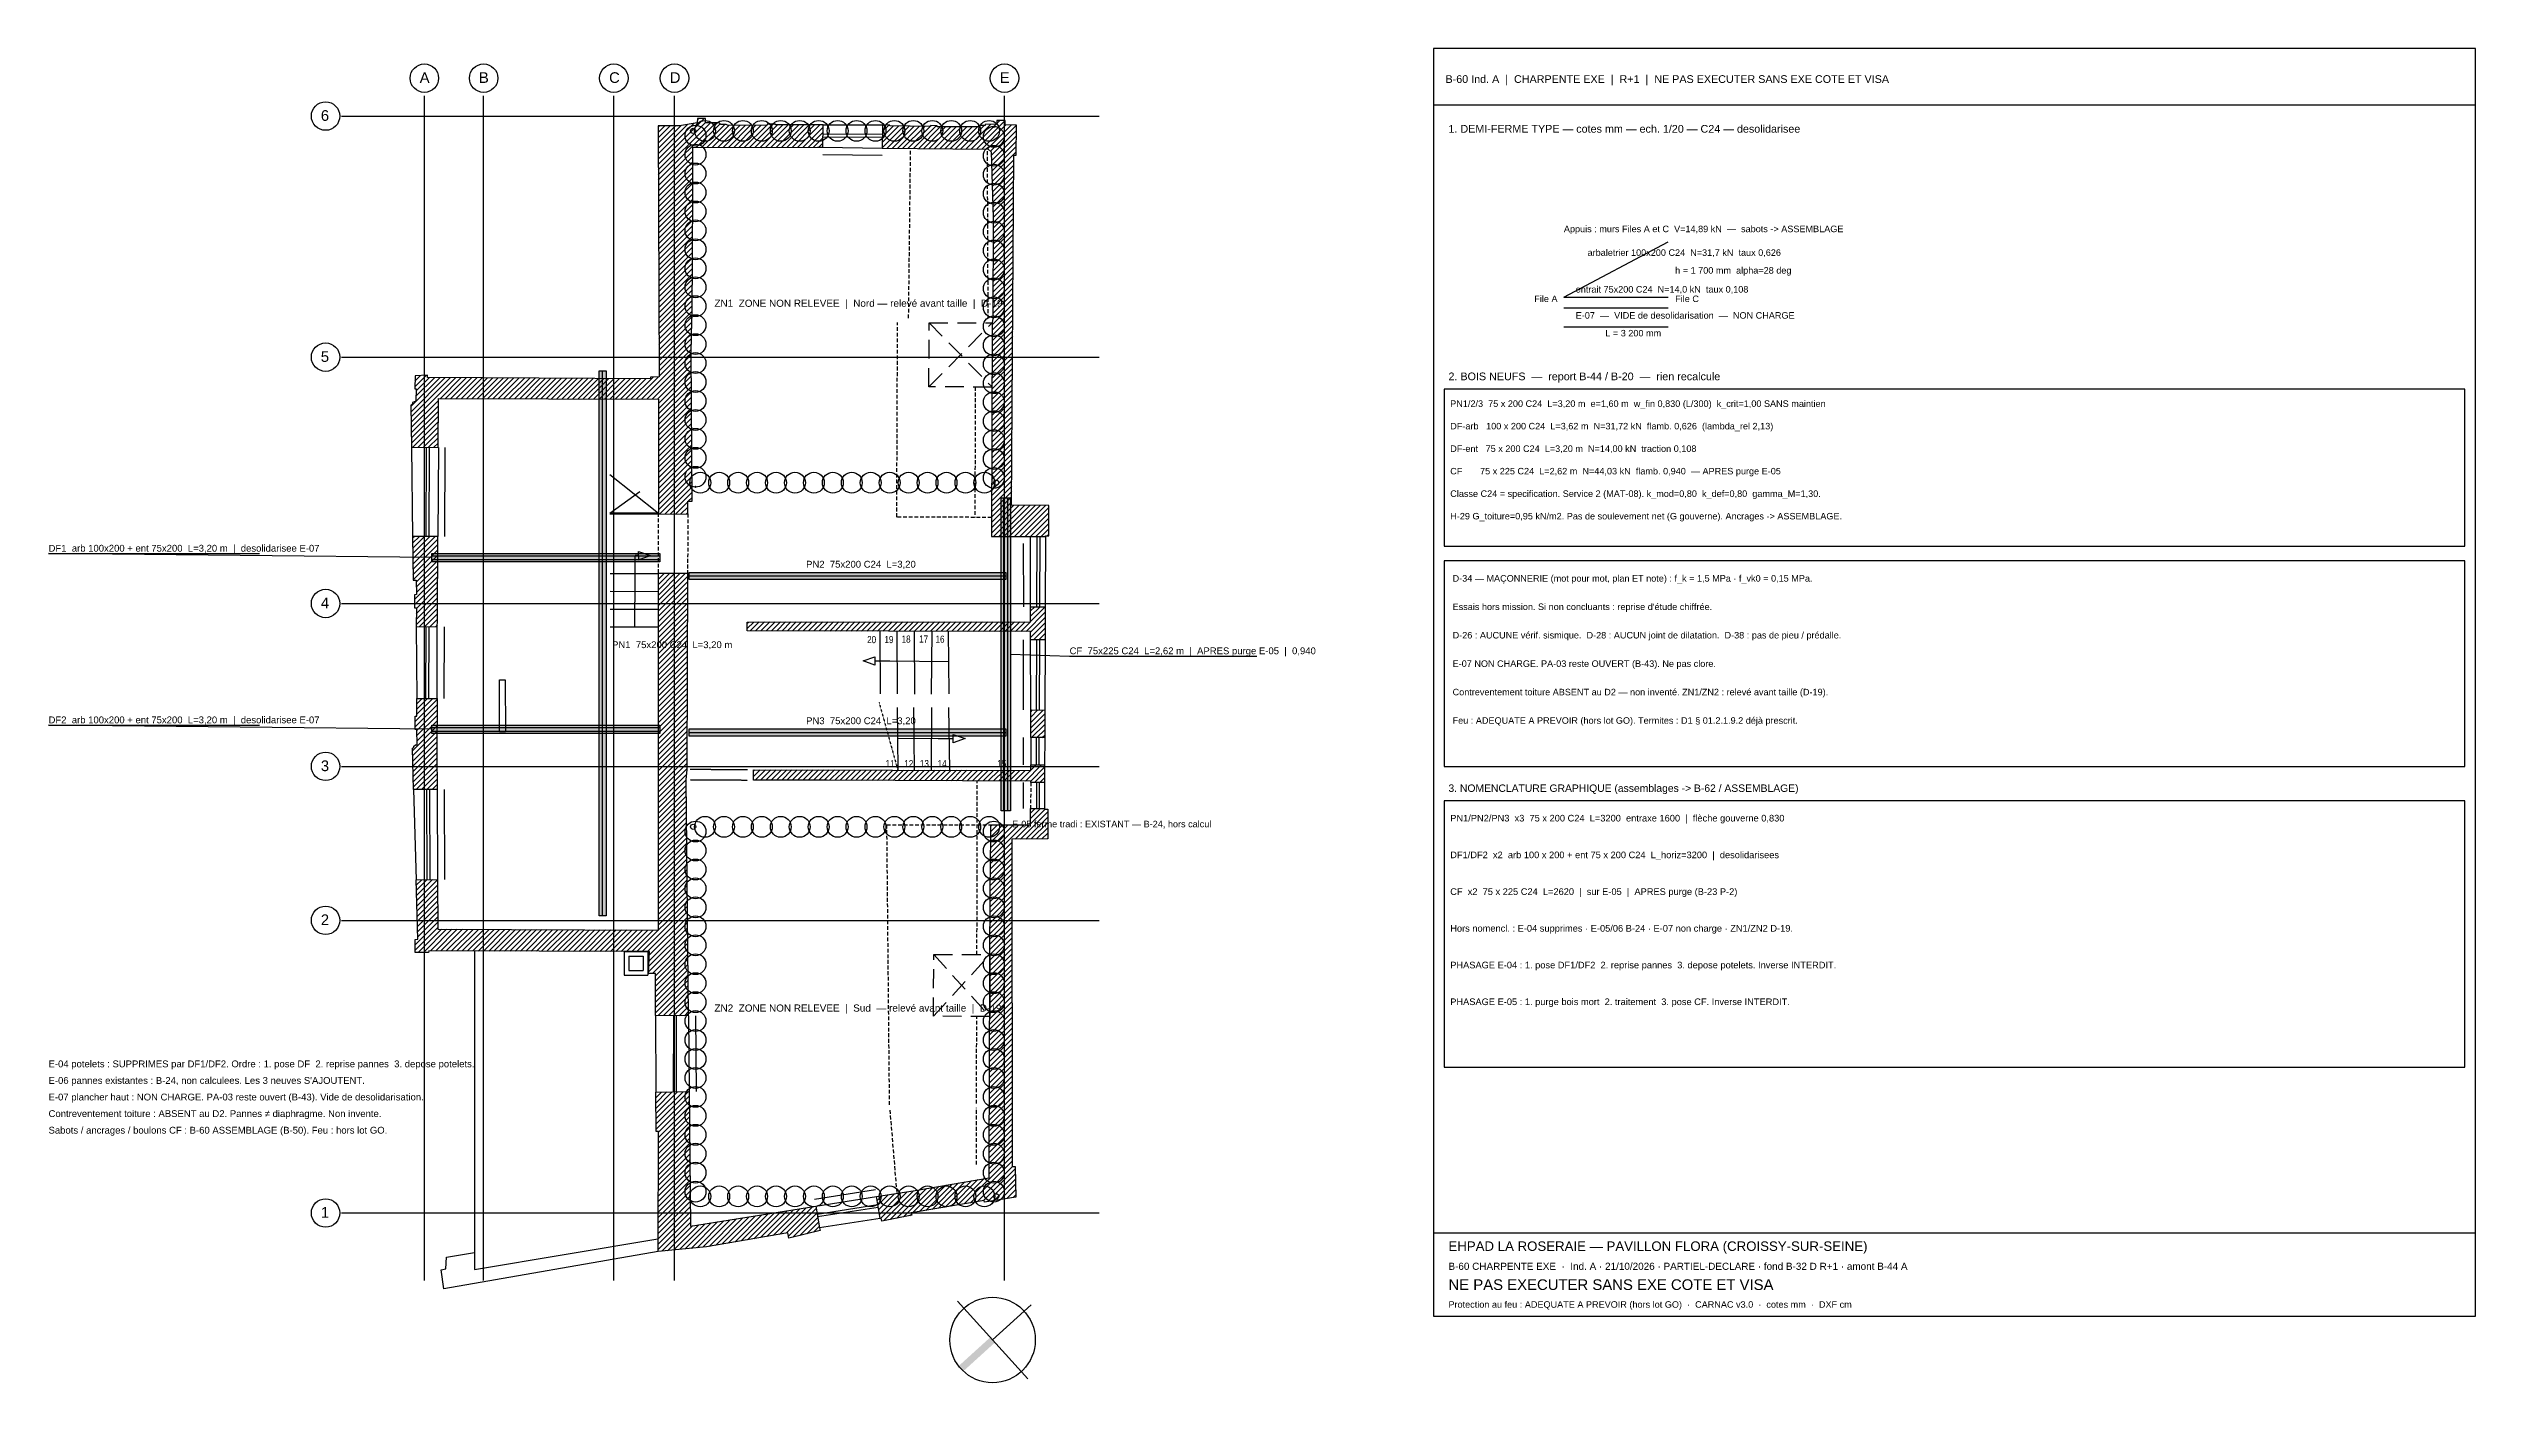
# Model space of a CAD drawing. Header units: centimetres. Extents: x 7920 to 12020, y 406 to 2700.
import ezdxf

# ---------------------------------------------------------------- set-up
doc = ezdxf.new("R2010")
doc.units = ezdxf.units.CM
for name, pattern in [('CACHE', [9.525, 6.35, -3.175]), ('CACHE2', [0.1875, 0.125, -0.0625]), ('HIDDEN', [0.63, 0.28, -0.35])]:
    doc.linetypes.add(name, pattern=pattern)
for name, color, linetype in [('010_mur', 8, 'Continuous'), ('030_menuiserie', 9, 'Continuous'), ('070_trait-fin', 9, 'Continuous'), ('CHARPENTE-AXES', 1, 'Continuous'), ('CHARPENTE-CARTOUCHE', 7, 'Continuous'), ('CHARPENTE-CONTREFICHES', 4, 'Continuous'), ('CHARPENTE-COTATION', 8, 'Continuous'), ('CHARPENTE-DETAILS', 4, 'Continuous'), ('CHARPENTE-EXISTANT', 8, 'Continuous'), ('CHARPENTE-FERMES', 1, 'Continuous'), ('CHARPENTE-HABILLAGE-TEXTE', 7, 'Continuous'), ('CHARPENTE-HYP', 6, 'Continuous'), ('CHARPENTE-NOMENCLATURE', 7, 'Continuous'), ('CHARPENTE-PANNES', 3, 'Continuous')]:
    doc.layers.add(name, color=color, linetype=linetype)
doc.styles.add('clem', font='swissc.ttf')
doc.styles.get("Standard").update_dxf_attribs({"font": 'arial.ttf'})
pattern_1 = [(45, (-10039.3726, -1173.628), (-4.490128, 4.490128), [])]

# ---------------------------------------------------------------- blocks, each defined once
blk = doc.blocks.new('FL')
at = {"linetype": 'Continuous'}
for p, q in [((-5.5, 7), (-25.5, 0)), ((-5.5, -7), (-25.5, 0)), ((-5.5, 0), (-5.5, 7)), ((-5.5, 0), (0, 0)), ((-5.5, 0), (-5.5, -7))]:
    blk.add_line(p, q, dxfattribs=at)
blk = doc.blocks.new('R+1 Projet')
at = {"layer": '010_mur'}
h = blk.add_hatch(dxfattribs=at)
h.set_pattern_fill('ANSI31', color=4, scale=2)
h.set_pattern_definition(pattern_1)
h.paths.add_polyline_path([(-914.4, 1359.3), (-820.2, 1359.7), (-814.8, 1359.7), (-811.3, 1359.7), (-811, 1397.4), (-891.5, 1397.5), (-891.4, 1398.8), (-905.1, 1398.7), (-905.2, 1397.3), (-971.2, 1396.3), (-974.6, 1398.3), (-983.9, 1398.1), (-986.3, 1401), (-1009.5, 1400.9), (-1009.5, 1408.4), (-1023.3, 1408.6), (-1023.4, 1400.8), (-1053.2, 1395.9), (-1089.6, 1395.7), (-1087.9, 972), (-1102.2, 971.7), (-1102.4, 968.7), (-1479.1, 971.3), (-1479.2, 974.7), (-1500.1, 974), (-1500.8, 952.1), (-1498.5, 952.1), (-1498.8, 930.9), (-1504.8, 928.8), (-1505.1, 925.2), (-1507.1, 924.2), (-1506.2, 853.3), (-1461.1, 853.1), (-1460.8, 935.8), (-1088.7, 934.3), (-1088.9, 740), (-1039.4, 740.8), (-1039.3, 762), (-1032.2, 762), (-1033.7, 1012.5), (-1032.5, 1067.3), (-1031.9, 1074.7), (-1031.1, 1281.7), (-1031.1, 1359.8)])
h = blk.add_hatch(dxfattribs=at)
h.set_pattern_fill('ANSI31', color=4, scale=2)
h.set_pattern_definition(pattern_1)
h.paths.add_polyline_path([(-1462.6, 550.3), (-1462.3, 560.3), (-1461.7, 702.6), (-1504.5, 702.8), (-1503.6, 628.7), (-1498.2, 628.9), (-1498, 604.5), (-1500.9, 604.3), (-1500.9, 582.4), (-1498, 582.2), (-1498.5, 550.4)])
h.paths.add_polyline_path([(-1495.8, 22.7), (-1498.6, 123.1), (-1462.3, 123.3), (-1461.9, 39.5), (-1089.1, 38), (-1088.7, 445.4), (-1089.1, 452.5), (-1089, 640.8), (-1039.8, 640.6), (-1041.1, 309), (-1042.5, 291.8), (-1038.6, -106.6), (-1093.8, -106.1), (-1094.2, -35.3), (-1105.8, -35), (-1104.2, 1.7), (-1476.7, 3), (-1477.7, 0.1), (-1500, 0), (-1499.8, 22.4)])
h.paths.add_polyline_path([(-823.3, -428.3), (-817, -464.6), (-816, -469), (-868.6, -482.1), (-870.5, -473.3), (-1008, -496.9), (-1089.6, -504.8), (-1089, -301.8), (-1092.9, -301.8), (-1093.2, -235.6), (-1037.3, -234.6), (-1035.1, -462)])
h.paths.add_polyline_path([(-928.4, 308.7), (-460, 307.5), (-460.1, 316.8), (-436.7, 316.9), (-436.8, 287.2), (-460.1, 287.3), (-460.1, 289.7), (-803.9, 291.1), (-810, 290.9), (-928.4, 291.3)])
h.paths.add_polyline_path([(-436.3, 409.6), (-436.5, 363.1), (-460.1, 363.1), (-460.2, 409.7)])
h.paths.add_polyline_path([(-460.3, 542.2), (-939.2, 543.3), (-939.1, 558.2), (-460.3, 558.6), (-460.3, 584), (-435.6, 584), (-435.8, 528.1), (-460.3, 528.2)])
h.paths.add_polyline_path([(-698.3, 1397.3), (-710.6, 1397.4), (-711.3, 1358.5), (-531.9, 1356.4), (-527, 1351.8), (-523.4, 1240.7), (-524.1, 1070.4), (-525.1, 1063.2), (-526.5, 702.7), (-435.1, 702.3), (-435.1, 703.8), (-429.6, 703.5), (-429.3, 754.8), (-492.4, 755.3), (-488.7, 1346.4), (-484.5, 1346.4), (-484.3, 1397.1), (-503.3, 1397.5), (-503.4, 1405.1), (-517.1, 1405), (-517.6, 1398.6), (-537.2, 1398.2), (-537.3, 1396.4), (-548.6, 1396.5), (-548.6, 1394.2), (-618, 1394), (-618.3, 1396.1), (-629.3, 1396.3), (-629.4, 1394.9), (-698.2, 1395.8)])
h.paths.add_polyline_path([(-1463.2, 335), (-1462.9, 275.5), (-1502.8, 275.4), (-1504.7, 345.4), (-1502.3, 346.5), (-1502.2, 348.3), (-1499.2, 350.7), (-1496.7, 350.6), (-1497.2, 376.5), (-1500.2, 376.6), (-1500.3, 399.1), (-1497, 399.3), (-1497.3, 428.9), (-1463.1, 429.3), (-1463.1, 427.4)])
h.paths.add_polyline_path([(-530.4, -354), (-528.5, 124.1), (-527.9, 131.5), (-527.5, 215.8), (-460.4, 215.6), (-460.3, 243.3), (-437, 243.2), (-437, 242.3), (-431.2, 242.2), (-431.2, 192.1), (-492, 191.6), (-491.6, -360.9), (-486.2, -360.9), (-485.1, -412.7), (-538, -421.1), (-538.6, -418.5), (-662, -439.5), (-661, -443.5), (-711.9, -453.2), (-713, -448.5), (-714.7, -448.7), (-720.8, -412), (-655.1, -401.6), (-530.5, -380)])
for points in [[(-914.4, 1359.3), (-820.2, 1359.7), (-814.8, 1359.7), (-811.3, 1359.7), (-811, 1397.4), (-891.5, 1397.5), (-891.4, 1398.8), (-905.1, 1398.7), (-905.2, 1397.3), (-971.2, 1396.3), (-974.6, 1398.3), (-983.9, 1398.1), (-986.3, 1401), (-1009.5, 1400.9), (-1009.5, 1408.4), (-1023.3, 1408.6), (-1023.4, 1400.8), (-1053.2, 1395.9), (-1089.6, 1395.7), (-1087.9, 972), (-1102.2, 971.7), (-1102.4, 968.7), (-1479.1, 971.3), (-1479.2, 974.7), (-1500.1, 974), (-1500.8, 952.1), (-1498.5, 952.1), (-1498.8, 930.9), (-1504.8, 928.8), (-1505.1, 925.2), (-1507.1, 924.2), (-1506.2, 853.3), (-1461.1, 853.1), (-1460.8, 935.8), (-1088.7, 934.3), (-1088.9, 740), (-1039.4, 740.8), (-1039.3, 762), (-1032.2, 762), (-1033.7, 1012.5), (-1032.5, 1067.3), (-1031.9, 1074.7), (-1031.1, 1281.7), (-1031.1, 1359.8), (-914.4, 1359.3)], [(-698.3, 1397.3), (-710.6, 1397.4), (-711.3, 1358.5), (-531.9, 1356.4), (-527, 1351.8), (-523.4, 1240.7), (-524.1, 1070.4), (-525.1, 1063.2), (-526.5, 702.7), (-435.1, 702.3), (-435.1, 703.8), (-429.6, 703.5), (-429.3, 754.8), (-492.4, 755.3), (-488.7, 1346.4), (-484.5, 1346.4), (-484.3, 1397.1), (-503.3, 1397.5), (-503.4, 1405.1), (-517.1, 1405), (-517.6, 1398.6), (-537.2, 1398.2), (-537.3, 1396.4), (-548.6, 1396.5), (-548.6, 1394.2), (-618, 1394), (-618.3, 1396.1), (-629.3, 1396.3), (-629.4, 1394.9), (-698.2, 1395.8), (-698.3, 1397.3)], [(-1495.8, 22.7), (-1498.6, 123.1), (-1462.3, 123.3), (-1461.9, 39.5), (-1089.1, 38), (-1088.7, 445.4), (-1089.1, 452.5), (-1089, 640.8), (-1039.8, 640.6), (-1041.1, 309), (-1042.5, 291.8), (-1038.6, -106.6), (-1093.8, -106.1), (-1094.2, -35.3), (-1105.8, -35), (-1104.2, 1.7), (-1476.7, 3), (-1477.7, 0.1), (-1500, 0), (-1499.8, 22.4), (-1495.8, 22.7)], [(-1463.2, 335), (-1462.9, 275.5), (-1502.8, 275.4), (-1504.7, 345.4), (-1502.3, 346.5), (-1502.2, 348.3), (-1499.2, 350.7), (-1496.7, 350.6), (-1497.2, 376.5), (-1500.2, 376.6), (-1500.3, 399.1), (-1497, 399.3), (-1497.3, 428.9), (-1463.1, 429.3), (-1463.1, 427.4), (-1463.2, 335)], [(-436.3, 409.6), (-436.5, 363.1), (-460.1, 363.1), (-460.2, 409.7), (-436.3, 409.6)], [(-928.4, 308.7), (-460, 307.5), (-460.1, 316.8), (-436.7, 316.9), (-436.8, 287.2), (-460.1, 287.3), (-460.1, 289.7), (-803.9, 291.1), (-810, 290.9), (-928.4, 291.3), (-928.4, 308.7)], [(-530.4, -354), (-528.5, 124.1), (-527.9, 131.5), (-527.5, 215.8), (-460.4, 215.6), (-460.3, 243.3), (-437, 243.2), (-437, 242.3), (-431.2, 242.2), (-431.2, 192.1), (-492, 191.6), (-491.6, -360.9), (-486.2, -360.9), (-485.1, -412.7), (-538, -421.1), (-538.6, -418.5), (-662, -439.5), (-661, -443.5), (-711.9, -453.2), (-713, -448.5), (-714.7, -448.7), (-720.8, -412), (-655.1, -401.6), (-530.5, -380), (-530.4, -354)]]:
    blk.add_lwpolyline(points, dxfattribs=at)
for points in [[(-1462.6, 550.3), (-1462.3, 560.3), (-1461.7, 702.6), (-1504.5, 702.8), (-1503.6, 628.7), (-1498.2, 628.9), (-1498, 604.5), (-1500.9, 604.3), (-1500.9, 582.4), (-1498, 582.2), (-1498.5, 550.4)], [(-460.3, 542.2), (-939.2, 543.3), (-939.1, 558.2), (-460.3, 558.6), (-460.3, 584), (-435.6, 584), (-435.8, 528.1), (-460.3, 528.2)], [(-823.3, -428.3), (-817, -464.6), (-816, -469), (-868.6, -482.1), (-870.5, -473.3), (-1008, -496.9), (-1089.6, -504.8), (-1089, -301.8), (-1092.9, -301.8), (-1093.2, -235.6), (-1037.3, -234.6), (-1035.1, -462)]]:
    blk.add_lwpolyline(points, close=True, dxfattribs=at)
at = {"layer": '030_menuiserie'}
for p, q in [((-811.1, 1382.4), (-710.9, 1381.8)), ((-811.1, 1377.4), (-711, 1376.8)), ((-1481.5, 853.2), (-1482.1, 702.7)), ((-1476.5, 853.2), (-1477.1, 702.7)), ((-449.8, 584), (-449.3, 702.3)), ((-444.8, 584), (-444.3, 702.3)), ((-1481.9, 429.2), (-1481.5, 550.3)), ((-1476.9, 429.1), (-1476.5, 550.3)), ((-450.4, 409.6), (-450, 528.1)), ((-445.4, 409.6), (-445, 528.1)), ((-450.6, 316.8), (-450.6, 363.1)), ((-445.6, 316.8), (-445.6, 363.1)), ((-450.5, 287.3), (-450.6, 243.3)), ((-445.7, 287.2), (-445.9, 243.2)), ((-1479.8, 123.2), (-1480.5, 275.4)), ((-1474.8, 123.2), (-1475.5, 275.5)), ((-529, -3.4), (-529.4, -107.9)), ((-1063.6, -235), (-1063.3, -106.4)), ((-1058.6, -235), (-1058.3, -106.5)), ((-820.8, -441.4), (-718.4, -425.5))]:
    blk.add_line(p, q, dxfattribs=at)
at = {"layer": '030_menuiserie', "linetype": 'CACHE', "ltscale": 5}
for p, q in [((-632.1, 955.3), (-631.7, 1063.6)), ((-525.5, 954.8), (-632.1, 955.3)), ((-624.3, -107.5), (-623.9, -3)), ((-623.9, -3), (-529, -3.4)), ((-529.4, -107.9), (-624.3, -107.5))]:
    blk.add_line(p, q, dxfattribs=at)
blk.add_lwpolyline([(-631.7, 1063.6), (-525.1, 1063.6)], dxfattribs=at)
at = {"layer": '070_trait-fin', "linetype": 'CACHE'}
for p, q in [((-666.4, 1071.3), (-663, 1357.9)), ((-532, 1070.4), (-533.2, 1356.4)), ((-686.4, 735.4), (-685.1, 1063.8)), ((-553.7, 955), (-554.6, 734.9)), ((-1089, 640.8), (-1088.9, 740)), ((-1039.4, 740.8), (-1039.8, 640.6)), ((-526.4, 734.8), (-686.4, 735.4)), ((-551, -3.3), (-550.6, 124.2)), ((-551.7, -254.7), (-551.3, -107.8)), ((-698.1, -265.8), (-686.4, -406.6)), ((-552, -357.8), (-551.7, -261.9))]:
    blk.add_line(p, q, dxfattribs=at)
at = {"layer": '070_trait-fin', "linetype": 'CACHE', "ltscale": 5}
for p, q in [((-631.7, 1063.6), (-525.5, 955)), ((-623.9, -3), (-529.4, -107.9))]:
    blk.add_line(p, q, dxfattribs=at)
at = {"layer": '070_trait-fin'}
for p, q in [((-1128.5, 633), (-1128.4, 658.4)), ((-1170.8, 640.2), (-1089, 640.3)), ((-1128.8, 551.4), (-1128.5, 633)), ((-1170.7, 610), (-1089, 609.9)), ((-1170.6, 580.1), (-1089, 580)), ((-1170.5, 550.1), (-1089.1, 550)), ((-714.1, 436.8), (-714.7, 542.8)), ((-684.9, 436.7), (-685.6, 542.7)), ((-656, 436.6), (-656.6, 542.6)), ((-627.8, 436.5), (-626.8, 542.6)), ((-597.8, 436.9), (-599.3, 542.5)), ((-697.9, 492), (-723.2, 492.2)), ((-598.5, 491.2), (-697.9, 492)), ((-656.4, 308), (-657.4, 413.7)), ((-627.9, 413.7), (-628.2, 307.9)), ((-598.9, 413.7), (-597.5, 307.8)), ((-685.7, 362.2), (-616.5, 361.6)), ((-616.5, 361.6), (-591.1, 361.4))]:
    blk.add_line(p, q, dxfattribs=at)
at = {"layer": '070_trait-fin', "linetype": 'CACHE2'}
for p, q in [((-1035.6, 291.8), (-938.4, 291.4)), ((-938.4, 308.7), (-1035.5, 309))]:
    blk.add_line(p, q, dxfattribs=at)
at = {"layer": '070_trait-fin', "color": 7, "linetype": 'CACHE', "true_color": 0xffffff}
blk.add_line((-460.1, 287.3), (-460.3, 243.3), dxfattribs=at)
at = {"layer": '070_trait-fin'}
for points in [[(-811, 1397.4), (-710.6, 1397.4)], [(-1506.2, 853.3), (-1504.5, 702.8)], [(-435.1, 702.3), (-435.6, 584)], [(-1498.5, 550.4), (-1497.3, 428.9)], [(-717.7, 492.2), (-723.2, 492.2), (-723.3, 485.2), (-743.2, 492.4), (-723.2, 499.2), (-723.2, 492.2)], [(-435.8, 528.1), (-436.3, 409.6)], [(-596.7, 361.5), (-591.1, 361.4), (-591.1, 368.4), (-571.1, 361.3), (-591.2, 354.4), (-591.1, 361.4)], [(-436.5, 363.1), (-436.7, 316.9)], [(-436.8, 287.2), (-437, 243.2)], [(-1502.8, 275.4), (-1498.6, 123.1)], [(-1093.8, -106.1), (-1093.2, -235.6)], [(-714.7, -448.7), (-817, -464.6)]]:
    blk.add_lwpolyline(points, dxfattribs=at)
at = {"layer": '070_trait-fin', "color": 7, "true_color": 0xffffff}
for points in [[(-811.3, 1359.7), (-711.3, 1358.5)], [(-1460.6, 853.1), (-1461.7, 702.6)], [(-460.4, 584), (-460.6, 702.4)], [(-1463.1, 429.3), (-1462.6, 550.3)], [(-460.2, 409.7), (-460.3, 528.2)], [(-460.1, 363.1), (-460.1, 316.8)], [(-1462.9, 275.5), (-1462.3, 123.3)], [(-1038.5, -106.6), (-1037.2, -234.6)], [(-823.3, -428.3), (-720.8, -412)]]:
    blk.add_lwpolyline(points, dxfattribs=at)
at = {"layer": '070_trait-fin', "linetype": 'CACHE', "ltscale": 5}
for points in [[(-632.1, 955.3), (-525.1, 1063.6)], [(-624.3, -107.5), (-529, -3.4)]]:
    blk.add_lwpolyline(points, dxfattribs=at)
at = {"layer": '070_trait-fin', "linetype": 'CACHE'}
for points in [[(-550.6, 124.2), (-550.6, 290.1)], [(-698.6, -256.9), (-703.1, 215.7), (-527.5, 215.7)]]:
    blk.add_lwpolyline(points, dxfattribs=at)
blk = doc.blocks.new('NORD')
for p, q in [((-149.9, 0), (149.9, 0)), ((0, 0), (0, -149.9))]:
    blk.add_line(p, q)
blk.add_circle((0, 0), 122.5)
blk.add_solid([(-10, 122.1), (10, 122.1), (-10, 0), (10, 0)])

msp = doc.modelspace()

# ---------------------------------------------------------------- hatches: boundary and pattern name
at = {"layer": 'CHARPENTE-CONTREFICHES'}
msp.add_hatch(color=4, dxfattribs=at).paths.add_polyline_path([(9529.1, 1413.2), (9529.1, 1941.7), (9545.1, 1941.7), (9545.1, 1413.2)])
at = {"layer": 'CHARPENTE-FERMES'}
for points in [[(8567.5, 1847.6), (8952.5, 1847.6), (8952.5, 1833.6), (8567.5, 1833.6)], [(8567.5, 1557.8), (8952.5, 1557.8), (8952.5, 1543.8), (8567.5, 1543.8)]]:
    msp.add_hatch(color=1, dxfattribs=at).paths.add_polyline_path(points)
at = {"layer": 'CHARPENTE-PANNES'}
for points in [[(8850, 1235.7), (8850, 2155.7), (8862, 2155.7), (8862, 1235.7)], [(9002.5, 1815.6), (9537.1, 1815.6), (9537.1, 1803.6), (9002.5, 1803.6)], [(9002.5, 1551.3), (9537.1, 1551.3), (9537.1, 1539.3), (9002.5, 1539.3)]]:
    msp.add_hatch(color=3, dxfattribs=at).paths.add_polyline_path(points)

# ---------------------------------------------------------------- linework, layer by layer
at = {"layer": '010_mur'}
for points in [[(8587.9, 605.9), (8583.3, 637.9), (8591.1, 639.6), (8592.3, 659.2), (8639.5, 667.2)], [(8949.8, 668.9), (8587.9, 605.9)], [(8639.5, 638.3), (8949.5, 690.4)], [(8639.5, 667.2), (8639.5, 638.3)]]:
    msp.add_lwpolyline(points, dxfattribs=at)
at = {"layer": '030_menuiserie'}
for points in [[(8950.5, 1915.6), (8868.4, 1915.6)], [(8950.5, 1913.6), (8868.4, 1913.6)], [(9321.6, 743.2), (9219.3, 727.3)]]:
    msp.add_lwpolyline(points, dxfattribs=at)
at = {"layer": '070_trait-fin'}
for p, q in [((8868.5, 1980.6), (8950.5, 1915.6)), ((8868.4, 1915.6), (8919, 1952.4)), ((8911, 1832), (8911, 1843.9)), ((8639.5, 1176.4), (8639.5, 638.3)), ((8654.5, 1176.3), (8654.5, 640.8)), ((8892.4, 1175.4), (8892.4, 1135.4)), ((8892.4, 1175.4), (8932.4, 1175.4)), ((8900.4, 1167.4), (8924.4, 1167.4)), ((8900.4, 1167.4), (8900.4, 1143.4)), ((8924.4, 1167.4), (8924.4, 1143.4)), ((8932.4, 1175.4), (8932.4, 1135.4)), ((8892.4, 1135.4), (8932.4, 1135.4)), ((8900.4, 1143.4), (8924.4, 1143.4))]:
    msp.add_line(p, q, dxfattribs=at)
for points in [[(9228.1, 2521.3), (9328.1, 2520.1)], [(8589.7, 1876.2), (8590.3, 2026.7)], [(9566.8, 1864.1), (9567, 1757.6)], [(8588.3, 1602.9), (8589, 1723.9)], [(9567.2, 1583.3), (9567, 1701.8)], [(9353.8, 1587.4), (9354.8, 1481.7)], [(9567.3, 1490.4), (9567.3, 1536.7)], [(8588.5, 1449.2), (8589.1, 1296.9)], [(9567, 1416.9), (9567, 1461)], [(9012.8, 1067.1), (9014, 939)], [(9213.9, 757.1), (9317, 773.5)]]:
    msp.add_lwpolyline(points, dxfattribs=at)
msp.add_lwpolyline([(8681.7, 1633.9), (8691.7, 1633.9), (8692.1, 1546.2), (8682.1, 1546.2)], close=True, dxfattribs=at)
at = {"layer": '070_trait-fin', "linetype": 'HIDDEN'}
msp.add_lwpolyline([(9323, 1596.2), (9354.8, 1481.7)], dxfattribs=at)
at = {"layer": 'CHARPENTE-AXES'}
for p, q in [((8415, 2586), (9695, 2586)), ((8555, 620), (8555, 2620)), ((8655, 620), (8655, 2620)), ((8875, 620), (8875, 2620)), ((8977.5, 620), (8977.5, 2620)), ((9535, 620), (9535, 2620)), ((8415, 2179), (9695, 2179)), ((8415, 1763), (9695, 1763)), ((8415, 1488), (9695, 1488)), ((8415, 1228.1), (9695, 1228.1)), ((8415, 734), (9695, 734))]:
    msp.add_line(p, q, dxfattribs=at)
for points in [[(10260, 2605), (12020, 2605), (12020, 2700), (10260, 2700), (10260, 2605)], [(10278, 1488), (12002, 1488), (12002, 1835), (10278, 1835), (10278, 1488)]]:
    msp.add_lwpolyline(points, dxfattribs=at)
for centre in [(8555, 2650), (8655, 2650), (8875, 2650), (8977.5, 2650), (9535, 2650), (8388, 2586), (8388, 2179), (8388, 1763), (8388, 1488), (8388, 1228.1), (8388, 734)]:
    msp.add_circle(centre, 24, dxfattribs=at)
at = {"layer": 'CHARPENTE-CARTOUCHE'}
for points in [[(10260, 560), (12020, 560), (12020, 2700), (10260, 2700), (10260, 560)], [(10260, 560), (12020, 560), (12020, 700), (10260, 700), (10260, 560)]]:
    msp.add_lwpolyline(points, dxfattribs=at)
at = {"layer": 'CHARPENTE-CONTREFICHES'}
for p, q in [((9533.6, 1413.2), (9533.6, 1941.7)), ((9540.6, 1413.2), (9540.6, 1941.7))]:
    msp.add_line(p, q, dxfattribs=at)
for points in [[(9529.1, 1413.2), (9529.1, 1941.7), (9545.1, 1941.7), (9545.1, 1413.2), (9529.1, 1413.2)], [(9545.1, 1677.4), (9645, 1674.4), (9961.2, 1674.4)]]:
    msp.add_lwpolyline(points, dxfattribs=at)
at = {"layer": 'CHARPENTE-COTATION'}
msp.add_line((10480, 2230), (10656, 2230), dxfattribs=at)
at = {"layer": 'CHARPENTE-DETAILS'}
msp.add_lwpolyline([(10278, 1860), (12002, 1860), (12002, 2125), (10278, 2125), (10278, 1860)], dxfattribs=at)
at = {"layer": 'CHARPENTE-EXISTANT'}
msp.add_lwpolyline([(10480, 2262), (10656, 2262)], dxfattribs=at)
at = {"layer": 'CHARPENTE-FERMES'}
for p, q in [((8567.5, 1843.7), (8952.5, 1843.7)), ((8567.5, 1837.5), (8952.5, 1837.5)), ((8567.5, 1553.9), (8952.5, 1553.9)), ((8567.5, 1547.7), (8952.5, 1547.7))]:
    msp.add_line(p, q, dxfattribs=at)
for points in [[(10480, 2280), (10656, 2373.5)], [(10480, 2280), (10656, 2280)], [(8567.5, 1840.6), (7920, 1847.6), (8276.5, 1847.6)], [(8567.5, 1847.6), (8952.5, 1847.6), (8952.5, 1833.6), (8567.5, 1833.6), (8567.5, 1847.6)], [(8567.5, 1550.8), (7920, 1557.8), (8276.5, 1557.8)], [(8567.5, 1557.8), (8952.5, 1557.8), (8952.5, 1543.8), (8567.5, 1543.8), (8567.5, 1557.8)]]:
    msp.add_lwpolyline(points, dxfattribs=at)
at = {"layer": 'CHARPENTE-HYP'}
for centre, radius in [((9013, 2553), 17.6), ((9009, 2561), 4.4), ((9029, 2561), 17.6), ((9061, 2561), 17.6), ((9093, 2561), 17.6), ((9125, 2561), 17.6), ((9157, 2561), 17.6), ((9189, 2561), 17.6), ((9221, 2561), 17.6), ((9253, 2561), 17.6), ((9285, 2561), 17.6), ((9317, 2561), 17.6), ((9349, 2561), 17.6), ((9381, 2561), 17.6), ((9413, 2561), 17.6), ((9445, 2561), 17.6), ((9477, 2561), 17.6), ((9509, 2561), 17.6), ((9517, 2551), 17.6), ((9517, 2568), 1.1), ((9013, 2521), 17.6), ((9013, 2489), 17.6), ((9517, 2519), 17.6), ((9517, 2487), 17.6), ((9013, 2457), 17.6), ((9517, 2455), 17.6), ((9013, 2425), 17.6), ((9517, 2423), 17.6), ((9013, 2393), 17.6), ((9013, 2361), 17.6), ((9517, 2391), 17.6), ((9013, 2329), 17.6), ((9517, 2359), 17.6), ((9517, 2327), 17.6), ((9013, 2297), 17.6), ((9517, 2295), 17.6), ((9013, 2265), 17.6), ((9517, 2263), 17.6), ((9013, 2233), 17.6), ((9013, 2201), 17.6), ((9517, 2231), 17.6), ((9517, 2199), 17.6), ((9013, 2169), 17.6), ((9517, 2167), 17.6), ((9013, 2137), 17.6), ((9517, 2135), 17.6), ((9013, 2105), 17.6), ((9517, 2103), 17.6), ((9013, 2073), 17.6), ((9013, 2041), 17.6), ((9517, 2071), 17.6), ((9517, 2039), 17.6), ((9013, 2009), 17.6), ((9517, 2007), 17.6), ((9013, 1977), 17.6), ((9021, 1967), 17.6), ((9053, 1967), 17.6), ((9085, 1967), 17.6), ((9117, 1967), 17.6), ((9149, 1967), 17.6), ((9181, 1967), 17.6), ((9213, 1967), 17.6), ((9245, 1967), 17.6), ((9277, 1967), 17.6), ((9309, 1967), 17.6), ((9341, 1967), 17.6), ((9373, 1967), 17.6), ((9405, 1967), 17.6), ((9437, 1967), 17.6), ((9469, 1967), 17.6), ((9501, 1967), 17.6), ((9517, 1975), 17.6), ((9521, 1967), 4.4), ((9013, 1960), 1.1), ((9013, 1378), 17.6), ((9029, 1386), 17.6), ((9061, 1386), 17.6), ((9093, 1386), 17.6), ((9125, 1386), 17.6), ((9157, 1386), 17.6), ((9189, 1386), 17.6), ((9221, 1386), 17.6), ((9253, 1386), 17.6), ((9285, 1386), 17.6), ((9317, 1386), 17.6), ((9349, 1386), 17.6), ((9381, 1386), 17.6), ((9413, 1386), 17.6), ((9445, 1386), 17.6), ((9477, 1386), 17.6), ((9509, 1386), 17.6), ((9517, 1378), 17.6), ((9013, 1346), 17.6), ((9009, 1386), 4.4), ((9517, 1346), 17.6), ((9013, 1314), 17.6), ((9517, 1314), 17.6), ((9013, 1282), 17.6), ((9517, 1282), 17.6), ((9013, 1250), 17.6), ((9013, 1218), 17.6), ((9517, 1250), 17.6), ((9517, 1218), 17.6), ((9013, 1186), 17.6), ((9517, 1186), 17.6), ((9013, 1154), 17.6), ((9517, 1154), 17.6), ((9013, 1122), 17.6), ((9013, 1090), 17.6), ((9517, 1122), 17.6), ((9517, 1090), 17.6), ((9013, 1058), 17.6), ((9517, 1058), 17.6), ((9013, 1026), 17.6), ((9517, 1026), 17.6), ((9013, 994), 17.6), ((9517, 994), 17.6), ((9013, 962), 17.6), ((9013, 930), 17.6), ((9517, 962), 17.6), ((9517, 930), 17.6), ((9013, 898), 17.6), ((9517, 898), 17.6), ((9013, 866), 17.6), ((9517, 866), 17.6), ((9013, 834), 17.6), ((9517, 834), 17.6), ((9013, 802), 17.6), ((9013, 770), 17.6), ((9021, 762), 17.6), ((9053, 762), 17.6), ((9085, 762), 17.6), ((9117, 762), 17.6), ((9149, 762), 17.6), ((9181, 762), 17.6), ((9213, 762), 17.6), ((9245, 762), 17.6), ((9277, 762), 17.6), ((9309, 762), 17.6), ((9341, 762), 17.6), ((9373, 762), 17.6), ((9405, 762), 17.6), ((9437, 762), 17.6), ((9469, 762), 17.6), ((9501, 762), 17.6), ((9517, 802), 17.6), ((9517, 770), 17.6), ((9521, 762), 4.4)]:
    msp.add_arc(centre, radius, 0, 360, dxfattribs=at)
at = {"layer": 'CHARPENTE-NOMENCLATURE'}
msp.add_lwpolyline([(10278, 980), (12002, 980), (12002, 1430), (10278, 1430), (10278, 980)], dxfattribs=at)
at = {"layer": 'CHARPENTE-PANNES'}
for p, q in [((8856, 1235.7), (8856, 2155.7)), ((9002.5, 1809.6), (9537.1, 1809.6)), ((9002.5, 1545.3), (9537.1, 1545.3))]:
    msp.add_line(p, q, dxfattribs=at)
for points in [[(8850, 1235.7), (8850, 2155.7), (8862, 2155.7), (8862, 1235.7), (8850, 1235.7)], [(9002.5, 1815.6), (9537.1, 1815.6), (9537.1, 1803.6), (9002.5, 1803.6), (9002.5, 1815.6)], [(9002.5, 1551.3), (9537.1, 1551.3), (9537.1, 1539.3), (9002.5, 1539.3), (9002.5, 1551.3)]]:
    msp.add_lwpolyline(points, dxfattribs=at)

# ---------------------------------------------------------------- block references
at = {"layer": '010_mur'}
msp.add_blockref('R+1 Projet', (10039.4, 1173.6), dxfattribs=at)
at = {"layer": '070_trait-fin', "rotation": 180}
msp.add_blockref('FL', (8911, 1843.9), dxfattribs=at)
at = {"layer": '070_trait-fin', "xscale": 0.5892211539267361, "yscale": 0.5892211539267361, "zscale": 0.5892211539267361, "rotation": 132.2354592550134}
msp.add_blockref('NORD', (9514.8, 519.6), dxfattribs=at)

# ---------------------------------------------------------------- texts
at = {"layer": '070_trait-fin', "style": 'clem'}
for s, p in [('20', (9302.9, 1696.1)), ('19', (9332.1, 1696.2)), ('18', (9361.1, 1696.9)), ('17', (9390.8, 1697.1)), ('16', (9418.4, 1696.8)), ('11', (9334, 1486.7)), ('12', (9365.6, 1486.7)), ('13', (9392, 1486.7)), ('14', (9422, 1486.7)), ('15', (9522.7, 1486.7))]:
    msp.add_text(s, height=12, dxfattribs=at).set_placement(p)
at = {"layer": 'CHARPENTE-AXES'}
for s, height, p in [('A', 18, (8547, 2642)), ('B', 18, (8647, 2642)), ('C', 18, (8867, 2642)), ('D', 18, (8969.5, 2642)), ('E', 18, (9527, 2642)), ('B-60 Ind. A  |  CHARPENTE EXE  |  R+1  |  NE PAS EXECUTER SANS EXE COTE ET VISA', 13, (10280, 2642)), ('6', 18, (8380, 2578)), ('File A', 11, (10430, 2272)), ('File C', 11, (10668, 2272)), ('5', 18, (8380, 2171)), ('D-34 — MAÇONNERIE (mot pour mot, plan ET note) : f_k = 1,5 MPa · f_vk0 = 0,15 MPa.', 11, (10292, 1800)), ('4', 18, (8380, 1755)), ('3', 18, (8380, 1480)), ('2', 18, (8380, 1220.1)), ('1', 18, (8380, 726)), ('EHPAD LA ROSERAIE — PAVILLON FLORA (CROISSY-SUR-SEINE)', 16, (10285, 670)), ('NE PAS EXECUTER SANS EXE COTE ET VISA', 18, (10285, 604))]:
    msp.add_text(s, height=height, dxfattribs=at).set_placement(p)
at = {"layer": 'CHARPENTE-CONTREFICHES'}
msp.add_text('CF  75x225 C24  L=2,62 m  |  APRES purge E-05  |  0,940', height=11.5, dxfattribs=at).set_placement((9645, 1677.4))
at = {"layer": 'CHARPENTE-COTATION'}
for s, p in [('h = 1 700 mm  alpha=28 deg', (10668, 2320)), ('L = 3 200 mm', (10550, 2214))]:
    msp.add_text(s, height=11, dxfattribs=at).set_placement(p)
at = {"layer": 'CHARPENTE-DETAILS'}
for s, height, p in [('1. DEMI-FERME TYPE — cotes mm — ech. 1/20 — C24 — desolidarisee', 13, (10285, 2558)), ('2. BOIS NEUFS  —  report B-44 / B-20  —  rien recalcule', 13, (10285, 2140)), ('PN1/2/3  75 x 200 C24  L=3,20 m  e=1,60 m  w_fin 0,830 (L/300)  k_crit=1,00 SANS maintien', 11, (10288, 2095)), ('DF-arb   100 x 200 C24  L=3,62 m  N=31,72 kN  flamb. 0,626  (lambda_rel 2,13)', 11, (10288, 2057)), ('DF-ent   75 x 200 C24  L=3,20 m  N=14,00 kN  traction 0,108', 11, (10288, 2019)), ('CF       75 x 225 C24  L=2,62 m  N=44,03 kN  flamb. 0,940  — APRES purge E-05', 11, (10288, 1981)), ('Classe C24 = specification. Service 2 (MAT-08). k_mod=0,80  k_def=0,80  gamma_M=1,30.', 11, (10288, 1943)), ('H-29 G_toiture=0,95 kN/m2. Pas de soulevement net (G gouverne). Ancrages -> ASSEMBLAGE.', 11, (10288, 1905))]:
    msp.add_text(s, height=height, dxfattribs=at).set_placement(p)
at = {"layer": 'CHARPENTE-EXISTANT'}
for s, p in [('E-07  —  VIDE de desolidarisation  —  NON CHARGE', (10500, 2244)), ('E-05 ferme tradi : EXISTANT — B-24, hors calcul', (9548, 1385.2))]:
    msp.add_text(s, height=11, dxfattribs=at).set_placement(p)
at = {"layer": 'CHARPENTE-FERMES'}
for s, height, p in [('arbaletrier 100x200 C24  N=31,7 kN  taux 0,626', 11, (10520, 2350)), ('entrait 75x200 C24  N=14,0 kN  taux 0,108', 11, (10500, 2288)), ('DF1  arb 100x200 + ent 75x200  L=3,20 m  |  desolidarisee E-07', 11.5, (7920, 1850.6)), ('DF2  arb 100x200 + ent 75x200  L=3,20 m  |  desolidarisee E-07', 11.5, (7920, 1560.8))]:
    msp.add_text(s, height=height, dxfattribs=at).set_placement(p)
at = {"layer": 'CHARPENTE-HABILLAGE-TEXTE'}
for s, height, p in [('Appuis : murs Files A et C  V=14,89 kN  —  sabots -> ASSEMBLAGE', 11, (10480, 2390)), ("Essais hors mission. Si non concluants : reprise d'étude chiffrée.", 11, (10292, 1752)), ('D-26 : AUCUNE vérif. sismique.  D-28 : AUCUN joint de dilatation.  D-38 : pas de pieu / prédalle.', 11, (10292, 1704)), ('E-07 NON CHARGE. PA-03 reste OUVERT (B-43). Ne pas clore.', 11, (10292, 1656)), ('Contreventement toiture ABSENT au D2 — non inventé. ZN1/ZN2 : relevé avant taille (D-19).', 11, (10292, 1608)), ('Feu : ADEQUATE A PREVOIR (hors lot GO). Termites : D1 § 01.2.1.9.2 déjà prescrit.', 11, (10292, 1560)), ('E-04 potelets : SUPPRIMES par DF1/DF2. Ordre : 1. pose DF  2. reprise pannes  3. depose potelets.', 11.5, (7920, 980)), ("E-06 pannes existantes : B-24, non calculees. Les 3 neuves S'AJOUTENT.", 11.5, (7920, 952)), ('Contreventement toiture : ABSENT au D2. Pannes ≠ diaphragme. Non invente.', 11.5, (7920, 896)), ('E-07 plancher haut : NON CHARGE. PA-03 reste ouvert (B-43). Vide de desolidarisation.', 11.5, (7920, 924)), ('Sabots / ancrages / boulons CF : B-60 ASSEMBLAGE (B-50). Feu : hors lot GO.', 11.5, (7920, 868)), ('B-60 CHARPENTE EXE  ·  Ind. A · 21/10/2026 · PARTIEL-DECLARE · fond B-32 D R+1 · amont B-44 A', 12, (10285, 638)), ('Protection au feu : ADEQUATE A PREVOIR (hors lot GO)  ·  CARNAC v3.0  ·  cotes mm  ·  DXF cm', 11, (10285, 574))]:
    msp.add_text(s, height=height, dxfattribs=at).set_placement(p)
at = {"layer": 'CHARPENTE-HYP'}
for s, p in [('ZN1  ZONE NON RELEVEE  |  Nord — relevé avant taille  |  D-19', (9045, 2264)), ('ZN2  ZONE NON RELEVEE  |  Sud  — relevé avant taille  |  D-19', (9045, 1074))]:
    msp.add_text(s, height=12, dxfattribs=at).set_placement(p)
at = {"layer": 'CHARPENTE-NOMENCLATURE'}
for s, height, p in [('3. NOMENCLATURE GRAPHIQUE (assemblages -> B-62 / ASSEMBLAGE)', 12.5, (10285, 1445)), ('PN1/PN2/PN3  x3  75 x 200 C24  L=3200  entraxe 1600  |  flèche gouverne 0,830', 11.2, (10288, 1395)), ('DF1/DF2  x2  arb 100 x 200 + ent 75 x 200 C24  L_horiz=3200  |  desolidarisees', 11.2, (10288, 1333)), ('CF  x2  75 x 225 C24  L=2620  |  sur E-05  |  APRES purge (B-23 P-2)', 11.2, (10288, 1271)), ('Hors nomencl. : E-04 supprimes · E-05/06 B-24 · E-07 non charge · ZN1/ZN2 D-19.', 11.2, (10288, 1209)), ('PHASAGE E-04 : 1. pose DF1/DF2  2. reprise pannes  3. depose potelets. Inverse INTERDIT.', 11.2, (10288, 1147)), ('PHASAGE E-05 : 1. purge bois mort  2. traitement  3. pose CF. Inverse INTERDIT.', 11.2, (10288, 1085))]:
    msp.add_text(s, height=height, dxfattribs=at).set_placement(p)
at = {"layer": 'CHARPENTE-PANNES'}
for s, p in [('PN2  75x200 C24  L=3,20', (9199.8, 1823.6)), ('PN1  75x200 C24  L=3,20 m', (8872, 1687.7)), ('PN3  75x200 C24  L=3,20', (9199.8, 1559.3))]:
    msp.add_text(s, height=11.5, dxfattribs=at).set_placement(p)

doc.saveas('drawing.dxf')
